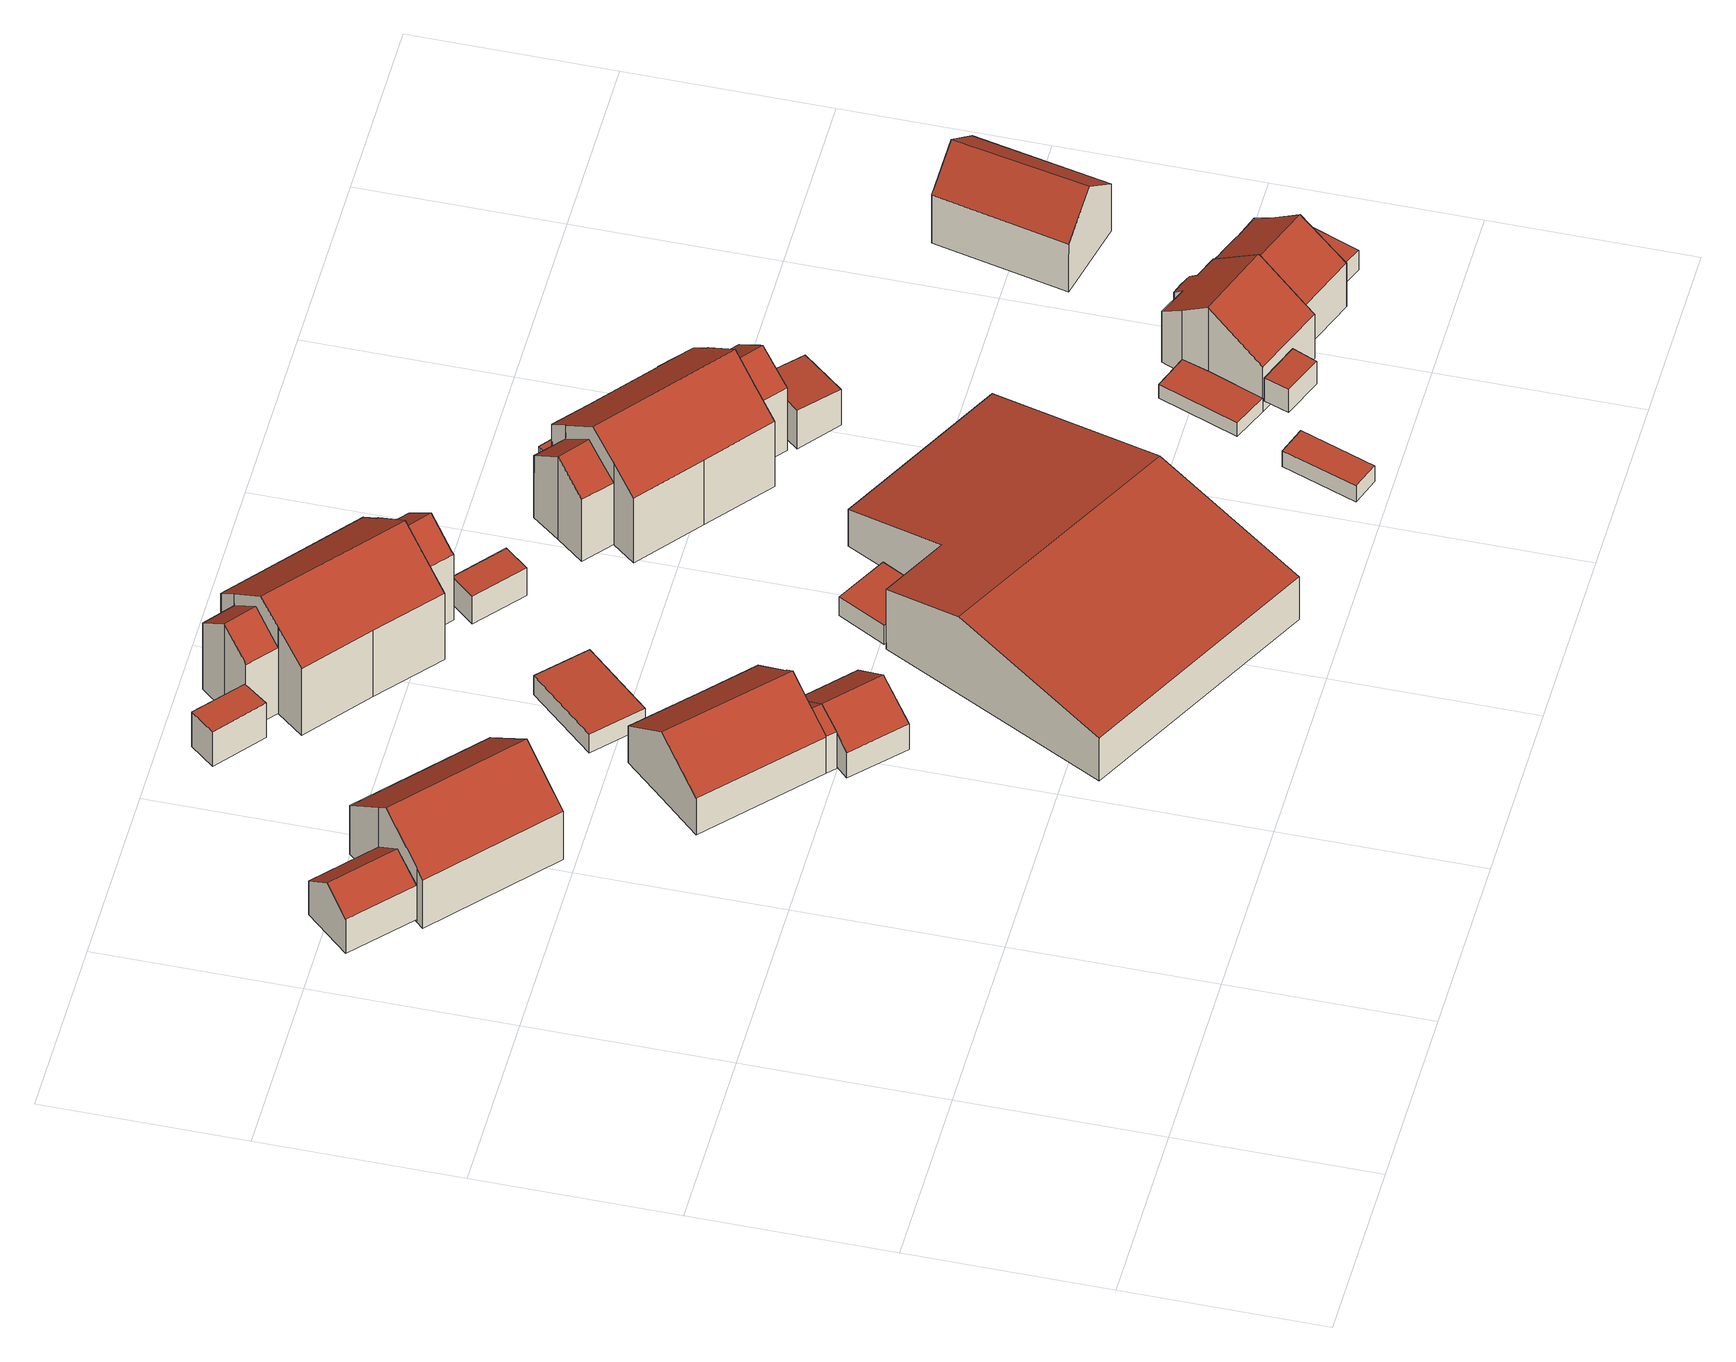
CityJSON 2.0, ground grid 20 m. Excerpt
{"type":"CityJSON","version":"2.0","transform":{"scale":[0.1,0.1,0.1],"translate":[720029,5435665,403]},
"CityObjects":{
"building1":{"type":"Building","attributes":{"Gemeindeschluessel":"09375181","HoeheDach":"414.210","HoeheGrund":"407.730","Methode":"2000","NiedrigsteTraufeDesGebaeudes":"411.973","Geometrietyp2DReferenz":"3000","measuredHeight":6.48,"function":"31001_2000","roofType":"3100","storeysAboveGround":1},"geometry":[{"type":"Solid","lod":"2","boundaries":[[[[0,1,2,3]],[[4,5,6,7]],[[2,5,4,8,3]],[[1,6,5,2]],[[8,4,7,9]],[[0,9,7,6,1]],[[3,8,9,0]]]],"semantics":{"surfaces":[{"type":"GroundSurface","Flaeche":"45.834","Z_MAX":"0.000","Z_MAX_ASL":"407.730","Z_MIN":"0.000","Z_MIN_ASL":"407.730"},{"type":"RoofSurface","Dachneigung":"53.502","Dachorientierung":"41.989","Flaeche":"28.496","Z_MAX":"6.480","Z_MAX_ASL":"414.210","Z_MIN":"4.243","Z_MIN_ASL":"411.973"},{"type":"WallSurface","Flaeche":"32.335","Z_MAX":"6.480","Z_MAX_ASL":"414.210","Z_MIN":"0.000","Z_MIN_ASL":"407.730"},{"type":"WallSurface","Flaeche":"32.424","Z_MAX":"4.270","Z_MAX_ASL":"412.000","Z_MIN":"0.000","Z_MIN_ASL":"407.730"},{"type":"RoofSurface","Dachneigung":"53.497","Dachorientierung":"221.986","Flaeche":"28.524","Z_MAX":"6.480","Z_MAX_ASL":"414.210","Z_MIN":"4.257","Z_MIN_ASL":"411.987"},{"type":"WallSurface","Flaeche":"32.183","Z_MAX":"6.480","Z_MAX_ASL":"414.210","Z_MIN":"0.000","Z_MIN_ASL":"407.730"},{"type":"WallSurface","Flaeche":"32.513","Z_MAX":"4.257","Z_MAX_ASL":"411.987","Z_MIN":"0.000","Z_MIN_ASL":"407.730"}],"values":[[0,1,2,3,4,5,6]]}}]},
"building2":{"type":"Building","attributes":{"Gemeindeschluessel":"09375181","HoeheDach":"418.010","HoeheGrund":"407.370","Methode":"2000","NiedrigsteTraufeDesGebaeudes":"413.521","Geometrietyp2DReferenz":"3000","measuredHeight":10.64,"function":"31001_1000","roofType":"3100","storeysAboveGround":2},"address":[{"Country":"Germany","Locality":"Pettendorf","ThoroughfareName":"Günzenried 1a"}],"geometry":[{"type":"Solid","lod":"2","boundaries":[[[[10,11,12,13]],[[14,15,16,17,18]],[[19,20,21,22]],[[11,23,16,15,12]],[[14,18,19,22,10,13]],[[13,12,15,14]],[[22,21,23,11,10]],[[23,21,20,17,16]],[[18,17,20,19]]]],"semantics":{"surfaces":[{"type":"WallSurface","Flaeche":"94.565","Z_MAX":"6.159","Z_MAX_ASL":"413.529","Z_MIN":"0.000","Z_MIN_ASL":"407.370"},{"type":"WallSurface","Flaeche":"54.691","Z_MAX":"10.640","Z_MAX_ASL":"418.010","Z_MIN":"0.000","Z_MIN_ASL":"407.370"},{"type":"WallSurface","Flaeche":"94.531","Z_MAX":"6.167","Z_MAX_ASL":"413.537","Z_MIN":"0.000","Z_MIN_ASL":"407.370"},{"type":"RoofSurface","Dachneigung":"52.088","Dachorientierung":"221.444","Flaeche":"111.961","Z_MAX":"10.640","Z_MAX_ASL":"418.010","Z_MIN":"6.159","Z_MIN_ASL":"413.529"},{"type":"GroundSurface","Flaeche":"176.636","Z_MAX":"0.000","Z_MAX_ASL":"407.370","Z_MIN":"0.000","Z_MIN_ASL":"407.370"},{"type":"WallSurface","Flaeche":"6.531","Z_MAX":"6.936","Z_MAX_ASL":"414.306","Z_MIN":"0.000","Z_MIN_ASL":"407.370"},{"type":"WallSurface","Flaeche":"96.597","Z_MAX":"10.640","Z_MAX_ASL":"418.010","Z_MIN":"0.000","Z_MIN_ASL":"407.370"},{"type":"RoofSurface","Dachneigung":"52.089","Dachorientierung":"41.443","Flaeche":"111.930","Z_MAX":"10.640","Z_MAX_ASL":"418.010","Z_MIN":"6.151","Z_MIN_ASL":"413.521"},{"type":"WallSurface","Flaeche":"35.494","Z_MAX":"9.650","Z_MAX_ASL":"417.020","Z_MIN":"0.000","Z_MIN_ASL":"407.370"}],"values":[[0,1,2,3,4,5,6,7,8]]}}]},
"building3":{"type":"Building","attributes":{"Gemeindeschluessel":"09375181","HoeheDach":"415.582","HoeheGrund":"407.190","Methode":"2000","NiedrigsteTraufeDesGebaeudes":"410.579","Geometrietyp2DReferenz":"3000","measuredHeight":8.39,"function":"31001_1000","roofType":"3100","storeysAboveGround":2},"address":[{"Country":"Germany","Locality":"Pettendorf","ThoroughfareName":"Günzenried 1"}],"geometry":[{"type":"Solid","lod":"2","boundaries":[[[[24,25,26,27]],[[28,29,30,31,32,33]],[[34,35,36,37,30]],[[38,39,40,41,42,43,44,24,27,45]],[[44,46,25,24]],[[36,47,31,37]],[[37,31,30]],[[33,32,46,44,43,42]],[[39,34,48,40]],[[38,35,34,39]],[[41,28,33,42]],[[41,40,48,29,28]],[[31,47,49,26,25,46,32]],[[27,26,49,45]],[[38,45,49,47,36,35]],[[48,34,30,29]]]],"semantics":{"surfaces":[{"type":"WallSurface","Flaeche":"28.853","Z_MAX":"4.582","Z_MAX_ASL":"411.772","Z_MIN":"0.000","Z_MIN_ASL":"407.190"},{"type":"RoofSurface","Dachneigung":"55.223","Dachorientierung":"222.666","Flaeche":"93.942","Z_MAX":"8.392","Z_MAX_ASL":"415.582","Z_MIN":"4.585","Z_MIN_ASL":"411.775"},{"type":"RoofSurface","Dachneigung":"55.233","Dachorientierung":"42.762","Flaeche":"5.425","Z_MAX":"6.247","Z_MAX_ASL":"413.437","Z_MIN":"3.389","Z_MIN_ASL":"410.579"},{"type":"GroundSurface","Flaeche":"161.037","Z_MAX":"0.000","Z_MAX_ASL":"407.190","Z_MIN":"0.000","Z_MIN_ASL":"407.190"},{"type":"WallSurface","Flaeche":"35.294","Z_MAX":"4.587","Z_MAX_ASL":"411.777","Z_MIN":"0.000","Z_MIN_ASL":"407.190"},{"type":"WallSurface","Flaeche":"4.289","Z_MAX":"8.392","Z_MAX_ASL":"415.582","Z_MIN":"3.395","Z_MIN_ASL":"410.585"},{"type":"WallSurface","Flaeche":"6.680","Z_MAX":"8.392","Z_MAX_ASL":"415.582","Z_MIN":"4.086","Z_MIN_ASL":"411.276"},{"type":"WallSurface","Flaeche":"71.073","Z_MAX":"8.389","Z_MAX_ASL":"415.579","Z_MIN":"0.000","Z_MIN_ASL":"407.190"},{"type":"WallSurface","Flaeche":"12.830","Z_MAX":"6.247","Z_MAX_ASL":"413.437","Z_MIN":"0.000","Z_MIN_ASL":"407.190"},{"type":"WallSurface","Flaeche":"19.812","Z_MAX":"6.247","Z_MAX_ASL":"413.437","Z_MIN":"0.000","Z_MIN_ASL":"407.190"},{"type":"WallSurface","Flaeche":"64.229","Z_MAX":"4.587","Z_MAX_ASL":"411.777","Z_MIN":"0.000","Z_MIN_ASL":"407.190"},{"type":"WallSurface","Flaeche":"5.368","Z_MAX":"4.608","Z_MAX_ASL":"411.798","Z_MIN":"0.000","Z_MIN_ASL":"407.190"},{"type":"RoofSurface","Dachneigung":"55.222","Dachorientierung":"42.648","Flaeche":"93.553","Z_MAX":"8.392","Z_MAX_ASL":"415.582","Z_MIN":"4.580","Z_MIN_ASL":"411.770"},{"type":"WallSurface","Flaeche":"27.549","Z_MAX":"7.698","Z_MAX_ASL":"414.888","Z_MIN":"0.000","Z_MIN_ASL":"407.190"},{"type":"WallSurface","Flaeche":"4.318","Z_MAX":"7.698","Z_MAX_ASL":"414.888","Z_MIN":"0.000","Z_MIN_ASL":"407.190"},{"type":"RoofSurface","Dachneigung":"55.237","Dachorientierung":"224.090","Flaeche":"3.138","Z_MAX":"6.247","Z_MAX_ASL":"413.437","Z_MIN":"4.587","Z_MIN_ASL":"411.777"}],"values":[[0,1,2,3,4,5,6,7,8,9,10,11,12,13,14,15]]}}]},
"building4":{"type":"Building","attributes":{"Gemeindeschluessel":"09375181","HoeheDach":"413.442","HoeheGrund":"407.445","Methode":"2000","NiedrigsteTraufeDesGebaeudes":"410.579","Geometrietyp2DReferenz":"3000","measuredHeight":6,"function":"31001_2000","roofType":"3100","storeysAboveGround":1},"geometry":[{"type":"Solid","lod":"2","boundaries":[[[[50,51,52,53,54,55]],[[51,50,56,57,58,59,52]],[[59,35,53,52]],[[56,60,48,57]],[[58,34,35,59]],[[54,53,35,34]],[[57,48,34,58]],[[55,54,34,48,60]],[[50,55,60,56]]]],"semantics":{"surfaces":[{"type":"WallSurface","Flaeche":"37.646","Z_MAX":"5.996","Z_MAX_ASL":"413.441","Z_MIN":"-0.005","Z_MIN_ASL":"407.440"},{"type":"GroundSurface","Flaeche":"55.082","Z_MAX":"-0.005","Z_MAX_ASL":"407.440","Z_MIN":"-0.005","Z_MIN_ASL":"407.440"},{"type":"WallSurface","Flaeche":"21.023","Z_MAX":"3.136","Z_MAX_ASL":"410.581","Z_MIN":"-0.005","Z_MIN_ASL":"407.440"},{"type":"WallSurface","Flaeche":"6.582","Z_MAX":"4.355","Z_MAX_ASL":"411.800","Z_MIN":"-0.005","Z_MIN_ASL":"407.440"},{"type":"WallSurface","Flaeche":"18.797","Z_MAX":"5.997","Z_MAX_ASL":"413.442","Z_MIN":"-0.005","Z_MIN_ASL":"407.440"},{"type":"RoofSurface","Dachneigung":"55.192","Dachorientierung":"42.622","Flaeche":"33.540","Z_MAX":"5.997","Z_MAX_ASL":"413.442","Z_MIN":"3.135","Z_MIN_ASL":"410.579"},{"type":"WallSurface","Flaeche":"12.246","Z_MAX":"5.997","Z_MAX_ASL":"413.442","Z_MIN":"-0.005","Z_MIN_ASL":"407.440"},{"type":"RoofSurface","Dachneigung":"55.214","Dachorientierung":"222.622","Flaeche":"33.536","Z_MAX":"5.997","Z_MAX_ASL":"413.442","Z_MIN":"3.135","Z_MIN_ASL":"410.579"},{"type":"WallSurface","Flaeche":"21.000","Z_MAX":"3.136","Z_MAX_ASL":"410.581","Z_MIN":"-0.005","Z_MIN_ASL":"407.440"}],"values":[[0,1,2,3,4,5,6,7,8]]}}]},
"building5":{"type":"Building","attributes":{"Gemeindeschluessel":"09375181","HoeheDach":"409.300","HoeheGrund":"404.935","Methode":"2000","NiedrigsteTraufeDesGebaeudes":"409.300","Geometrietyp2DReferenz":"3000","measuredHeight":4.37,"function":"31001_2000","roofType":"1000","storeysAboveGround":1},"geometry":[{"type":"Solid","lod":"2","boundaries":[[[[61,62,63,64,65]],[[66,61,65,67]],[[67,65,64,68]],[[68,64,63,69]],[[70,62,61,66]],[[69,63,62,70]],[[67,68,69,70,66]]]],"semantics":{"surfaces":[{"type":"RoofSurface","Dachneigung":"90.000","Dachorientierung":"-1.000","Flaeche":"18.779","Z_MAX":"4.365","Z_MAX_ASL":"409.300","Z_MIN":"4.365","Z_MIN_ASL":"409.300"},{"type":"WallSurface","Flaeche":"26.545","Z_MAX":"4.365","Z_MAX_ASL":"409.300","Z_MIN":"0.005","Z_MIN_ASL":"404.940"},{"type":"WallSurface","Flaeche":"13.449","Z_MAX":"4.365","Z_MAX_ASL":"409.300","Z_MIN":"0.005","Z_MIN_ASL":"404.940"},{"type":"WallSurface","Flaeche":"26.339","Z_MAX":"4.365","Z_MAX_ASL":"409.300","Z_MIN":"0.005","Z_MIN_ASL":"404.940"},{"type":"WallSurface","Flaeche":"12.883","Z_MAX":"4.365","Z_MAX_ASL":"409.300","Z_MIN":"0.005","Z_MIN_ASL":"404.940"},{"type":"WallSurface","Flaeche":"0.681","Z_MAX":"4.365","Z_MAX_ASL":"409.300","Z_MIN":"0.005","Z_MIN_ASL":"404.940"},{"type":"GroundSurface","Flaeche":"18.779","Z_MAX":"0.005","Z_MAX_ASL":"404.940","Z_MIN":"0.005","Z_MIN_ASL":"404.940"}],"values":[[0,1,2,3,4,5,6]]}}]},
"building6":{"type":"Building","attributes":{"Gemeindeschluessel":"09375181","HoeheDach":"409.523","HoeheGrund":"407.123","Methode":"1000","NiedrigsteTraufeDesGebaeudes":"409.523","Geometrietyp2DReferenz":"3000","measuredHeight":2.4,"function":"31001_2000","roofType":"1000","storeysAboveGround":1},"geometry":[{"type":"Solid","lod":"2","boundaries":[[[[71,72,73,74]],[[74,75,76,71]],[[71,76,77,72]],[[72,77,78,73]],[[73,78,75,74]],[[78,77,76,75]]]],"semantics":{"surfaces":[{"type":"GroundSurface","Flaeche":"53.693","Z_MAX":"0.000","Z_MAX_ASL":"407.123","Z_MIN":"0.000","Z_MIN_ASL":"407.123"},{"type":"WallSurface","Flaeche":"14.386","Z_MAX":"2.400","Z_MAX_ASL":"409.523","Z_MIN":"0.000","Z_MIN_ASL":"407.123"},{"type":"WallSurface","Flaeche":"21.519","Z_MAX":"2.400","Z_MAX_ASL":"409.523","Z_MIN":"0.000","Z_MIN_ASL":"407.123"},{"type":"WallSurface","Flaeche":"14.369","Z_MAX":"2.400","Z_MAX_ASL":"409.523","Z_MIN":"0.000","Z_MIN_ASL":"407.123"},{"type":"WallSurface","Flaeche":"21.503","Z_MAX":"2.400","Z_MAX_ASL":"409.523","Z_MIN":"0.000","Z_MIN_ASL":"407.123"},{"type":"RoofSurface","Dachneigung":"90.000","Dachorientierung":"-1.000","Flaeche":"53.693","Z_MAX":"2.400","Z_MAX_ASL":"409.523","Z_MIN":"2.400","Z_MIN_ASL":"409.523"}],"values":[[0,1,2,3,4,5]]}}]},
"building7":{"type":"Building","attributes":{"Gemeindeschluessel":"09375181","HoeheDach":"409.594","HoeheGrund":"407.194","Methode":"1000","NiedrigsteTraufeDesGebaeudes":"409.594","Geometrietyp2DReferenz":"3000","measuredHeight":2.4,"function":"31001_2000","roofType":"1000","storeysAboveGround":1},"geometry":[{"type":"Solid","lod":"2","boundaries":[[[[79,80,81,82]],[[83,84,81,80]],[[82,85,86,79]],[[85,84,83,86]],[[86,83,80,79]],[[82,81,84,85]]]],"semantics":{"surfaces":[{"type":"WallSurface","Flaeche":"13.165","Z_MAX":"2.400","Z_MAX_ASL":"409.594","Z_MIN":"0.000","Z_MIN_ASL":"407.194"},{"type":"RoofSurface","Dachneigung":"90.000","Dachorientierung":"-1.000","Flaeche":"32.900","Z_MAX":"2.400","Z_MAX_ASL":"409.594","Z_MIN":"2.400","Z_MIN_ASL":"409.594"},{"type":"GroundSurface","Flaeche":"32.900","Z_MAX":"0.000","Z_MAX_ASL":"407.194","Z_MIN":"0.000","Z_MIN_ASL":"407.194"},{"type":"WallSurface","Flaeche":"13.186","Z_MAX":"2.400","Z_MAX_ASL":"409.594","Z_MIN":"0.000","Z_MIN_ASL":"407.194"},{"type":"WallSurface","Flaeche":"14.389","Z_MAX":"2.400","Z_MAX_ASL":"409.594","Z_MIN":"0.000","Z_MIN_ASL":"407.194"},{"type":"WallSurface","Flaeche":"14.377","Z_MAX":"2.400","Z_MAX_ASL":"409.594","Z_MIN":"0.000","Z_MIN_ASL":"407.194"}],"values":[[0,1,2,3,4,5]]}}]},
"building8":{"type":"Building","attributes":{"Gemeindeschluessel":"09375181","HoeheDach":"416.618","HoeheGrund":"406.770","Methode":"2000","NiedrigsteTraufeDesGebaeudes":"411.388","Geometrietyp2DReferenz":"3000","measuredHeight":9.85,"function":"31001_2000","roofType":"3100","storeysAboveGround":1},"geometry":[{"type":"Solid","lod":"2","boundaries":[[[[87,88,89,90,91,92]],[[93,94,95,96,97,98]],[[89,88,99,96,95]],[[91,93,98,92]],[[93,91,90,94]],[[100,97,96,99]],[[87,100,99,88]],[[89,95,94,90]],[[97,100,87,92,98]]]],"semantics":{"surfaces":[{"type":"GroundSurface","Flaeche":"915.996","Z_MAX":"0.000","Z_MAX_ASL":"406.770","Z_MIN":"0.000","Z_MIN_ASL":"406.770"},{"type":"RoofSurface","Dachneigung":"75.305","Dachorientierung":"27.688","Flaeche":"474.294","Z_MAX":"9.848","Z_MAX_ASL":"416.618","Z_MIN":"4.618","Z_MIN_ASL":"411.388"},{"type":"WallSurface","Flaeche":"204.544","Z_MAX":"9.848","Z_MAX_ASL":"416.618","Z_MIN":"0.000","Z_MIN_ASL":"406.770"},{"type":"WallSurface","Flaeche":"91.019","Z_MAX":"4.624","Z_MAX_ASL":"411.394","Z_MIN":"0.000","Z_MIN_ASL":"406.770"},{"type":"WallSurface","Flaeche":"67.930","Z_MAX":"7.547","Z_MAX_ASL":"414.317","Z_MIN":"0.000","Z_MIN_ASL":"406.770"},{"type":"RoofSurface","Dachneigung":"75.305","Dachorientierung":"207.552","Flaeche":"472.708","Z_MAX":"9.848","Z_MAX_ASL":"416.618","Z_MIN":"5.446","Z_MIN_ASL":"412.216"},{"type":"WallSurface","Flaeche":"148.712","Z_MAX":"5.454","Z_MAX_ASL":"412.224","Z_MIN":"0.000","Z_MIN_ASL":"406.770"},{"type":"WallSurface","Flaeche":"57.262","Z_MAX":"7.552","Z_MAX_ASL":"414.322","Z_MIN":"0.000","Z_MIN_ASL":"406.770"},{"type":"WallSurface","Flaeche":"271.705","Z_MAX":"9.840","Z_MAX_ASL":"416.610","Z_MIN":"0.000","Z_MIN_ASL":"406.770"}],"values":[[0,1,2,3,4,5,6,7,8]]}}]},
"building9":{"type":"Building","attributes":{"Gemeindeschluessel":"09375181","HoeheDach":"416.271","HoeheGrund":"403.510","Methode":"2000","NiedrigsteTraufeDesGebaeudes":"411.831","Geometrietyp2DReferenz":"3000","measuredHeight":12.76,"function":"31001_1000","roofType":"3100","storeysAboveGround":3},"address":[{"Country":"Germany","Locality":"Pettendorf","ThoroughfareName":"Günzenried 1b"}],"geometry":[{"type":"Solid","lod":"2","boundaries":[[[[101,102,103,104,105]],[[106,107,108,109,110,111,112,113,102,101,114,115,116,117,118,119,120]],[[117,121,122,118]],[[118,122,123,119]],[[122,121,124,125]],[[114,126,127,115]],[[115,127,128,116]],[[129,130,123,122,125]],[[129,125,124,131,132,133]],[[107,134,135,108]],[[101,105,126,114]],[[131,128,127,126,105,136,132]],[[137,138,139,140,141]],[[111,110,142,141,140]],[[108,135,143,109]],[[117,116,128,131,124,121]],[[106,120,130,129,133]],[[136,105,104,137,141,142]],[[137,104,103,138]],[[113,138,103,102]],[[112,139,138,113]],[[106,133,134,107]],[[109,143,142,110]],[[135,134,133,132,136,142,143]],[[119,123,130,120]],[[111,140,139,112]]]],"semantics":{"surfaces":[{"type":"WallSurface","Flaeche":"30.288","Z_MAX":"9.846","Z_MAX_ASL":"413.356","Z_MIN":"0.000","Z_MIN_ASL":"403.510"},{"type":"GroundSurface","Flaeche":"240.578","Z_MAX":"0.000","Z_MAX_ASL":"403.510","Z_MIN":"0.000","Z_MIN_ASL":"403.510"},{"type":"WallSurface","Flaeche":"31.350","Z_MAX":"10.930","Z_MAX_ASL":"414.440","Z_MIN":"0.000","Z_MIN_ASL":"403.510"},{"type":"WallSurface","Flaeche":"30.234","Z_MAX":"10.930","Z_MAX_ASL":"414.440","Z_MIN":"0.000","Z_MIN_ASL":"403.510"},{"type":"RoofSurface","Dachneigung":"51.642","Dachorientierung":"39.235","Flaeche":"14.706","Z_MAX":"10.930","Z_MAX_ASL":"414.440","Z_MIN":"8.363","Z_MIN_ASL":"411.873"},{"type":"WallSurface","Flaeche":"134.786","Z_MAX":"8.407","Z_MAX_ASL":"411.917","Z_MIN":"0.000","Z_MIN_ASL":"403.510"},{"type":"WallSurface","Flaeche":"18.295","Z_MAX":"9.854","Z_MAX_ASL":"413.364","Z_MIN":"0.000","Z_MIN_ASL":"403.510"},{"type":"RoofSurface","Dachneigung":"51.643","Dachorientierung":"219.227","Flaeche":"14.911","Z_MAX":"10.930","Z_MAX_ASL":"414.440","Z_MIN":"8.325","Z_MIN_ASL":"411.835"},{"type":"WallSurface","Flaeche":"12.279","Z_MAX":"12.761","Z_MAX_ASL":"416.271","Z_MIN":"8.325","Z_MIN_ASL":"411.835"},{"type":"WallSurface","Flaeche":"67.210","Z_MAX":"8.407","Z_MAX_ASL":"411.917","Z_MIN":"0.000","Z_MIN_ASL":"403.510"},{"type":"WallSurface","Flaeche":"18.160","Z_MAX":"9.846","Z_MAX_ASL":"413.356","Z_MIN":"0.000","Z_MIN_ASL":"403.510"},{"type":"RoofSurface","Dachneigung":"54.131","Dachorientierung":"39.238","Flaeche":"119.793","Z_MAX":"12.761","Z_MAX_ASL":"416.271","Z_MIN":"8.406","Z_MIN_ASL":"411.916"},{"type":"RoofSurface","Dachneigung":"51.643","Dachorientierung":"219.237","Flaeche":"14.942","Z_MAX":"10.930","Z_MAX_ASL":"414.440","Z_MIN":"8.321","Z_MIN_ASL":"411.831"},{"type":"WallSurface","Flaeche":"30.311","Z_MAX":"10.935","Z_MAX_ASL":"414.445","Z_MIN":"0.000","Z_MIN_ASL":"403.510"},{"type":"WallSurface","Flaeche":"67.634","Z_MAX":"8.407","Z_MAX_ASL":"411.917","Z_MIN":"0.000","Z_MIN_ASL":"403.510"},{"type":"WallSurface","Flaeche":"30.554","Z_MAX":"9.854","Z_MAX_ASL":"413.364","Z_MIN":"0.000","Z_MIN_ASL":"403.510"},{"type":"WallSurface","Flaeche":"30.446","Z_MAX":"10.943","Z_MAX_ASL":"414.453","Z_MIN":"0.000","Z_MIN_ASL":"403.510"},{"type":"WallSurface","Flaeche":"12.308","Z_MAX":"12.759","Z_MAX_ASL":"416.269","Z_MIN":"8.321","Z_MIN_ASL":"411.831"},{"type":"RoofSurface","Dachneigung":"51.685","Dachorientierung":"39.158","Flaeche":"14.796","Z_MAX":"10.930","Z_MAX_ASL":"414.440","Z_MIN":"8.352","Z_MIN_ASL":"411.862"},{"type":"WallSurface","Flaeche":"31.448","Z_MAX":"10.926","Z_MAX_ASL":"414.436","Z_MIN":"0.000","Z_MIN_ASL":"403.510"},{"type":"WallSurface","Flaeche":"30.284","Z_MAX":"10.926","Z_MAX_ASL":"414.436","Z_MIN":"0.000","Z_MIN_ASL":"403.510"},{"type":"WallSurface","Flaeche":"33.953","Z_MAX":"10.943","Z_MAX_ASL":"414.453","Z_MIN":"0.000","Z_MIN_ASL":"403.510"},{"type":"WallSurface","Flaeche":"33.818","Z_MAX":"10.935","Z_MAX_ASL":"414.445","Z_MIN":"0.000","Z_MIN_ASL":"403.510"},{"type":"RoofSurface","Dachneigung":"54.132","Dachorientierung":"219.252","Flaeche":"119.638","Z_MAX":"12.761","Z_MAX_ASL":"416.271","Z_MIN":"8.406","Z_MIN_ASL":"411.916"},{"type":"WallSurface","Flaeche":"1.311","Z_MAX":"8.456","Z_MAX_ASL":"411.966","Z_MIN":"0.000","Z_MIN_ASL":"403.510"},{"type":"WallSurface","Flaeche":"1.311","Z_MAX":"8.453","Z_MAX_ASL":"411.963","Z_MIN":"0.000","Z_MIN_ASL":"403.510"}],"values":[[0,1,2,3,4,5,6,7,8,9,10,11,12,13,14,15,16,17,18,19,20,21,22,23,24,25]]}}]},
"building10":{"type":"Building","attributes":{"Gemeindeschluessel":"09375181","HoeheDach":"408.821","HoeheGrund":"405.294","Methode":"2000","NiedrigsteTraufeDesGebaeudes":"408.821","Geometrietyp2DReferenz":"3000","measuredHeight":3.53,"function":"31001_2000","roofType":"1000","storeysAboveGround":1},"geometry":[{"type":"Solid","lod":"2","boundaries":[[[[144,145,146,147]],[[148,149,144,147,150]],[[149,151,145,144]],[[152,146,145,151,153]],[[148,153,151,149]],[[147,146,152,150]],[[150,152,153,148]]]],"semantics":{"surfaces":[{"type":"WallSurface","Flaeche":"21.376","Z_MAX":"3.527","Z_MAX_ASL":"408.821","Z_MIN":"0.000","Z_MIN_ASL":"405.294"},{"type":"GroundSurface","Flaeche":"18.910","Z_MAX":"0.000","Z_MAX_ASL":"405.294","Z_MIN":"0.000","Z_MIN_ASL":"405.294"},{"type":"WallSurface","Flaeche":"0.551","Z_MAX":"3.527","Z_MAX_ASL":"408.821","Z_MIN":"0.000","Z_MIN_ASL":"405.294"},{"type":"RoofSurface","Dachneigung":"90.000","Dachorientierung":"-1.000","Flaeche":"18.910","Z_MAX":"3.527","Z_MAX_ASL":"408.821","Z_MIN":"3.527","Z_MIN_ASL":"408.821"},{"type":"WallSurface","Flaeche":"10.471","Z_MAX":"3.527","Z_MAX_ASL":"408.821","Z_MIN":"0.000","Z_MIN_ASL":"405.294"},{"type":"WallSurface","Flaeche":"10.910","Z_MAX":"3.527","Z_MAX_ASL":"408.821","Z_MIN":"0.000","Z_MIN_ASL":"405.294"},{"type":"WallSurface","Flaeche":"21.513","Z_MAX":"3.527","Z_MAX_ASL":"408.821","Z_MIN":"0.000","Z_MIN_ASL":"405.294"}],"values":[[0,1,2,3,4,5,6]]}}]},
"building11":{"type":"Building","attributes":{"Gemeindeschluessel":"09375181","HoeheDach":"411.322","HoeheGrund":"409.322","Methode":"1000","NiedrigsteTraufeDesGebaeudes":"411.322","Geometrietyp2DReferenz":"3000","measuredHeight":2,"function":"31001_2000","roofType":"1000","storeysAboveGround":1},"geometry":[{"type":"Solid","lod":"2","boundaries":[[[[154,155,156,157]],[[157,158,159,154]],[[157,156,160,158]],[[159,161,155,154]],[[161,160,156,155]],[[158,160,161,159]]]],"semantics":{"surfaces":[{"type":"WallSurface","Flaeche":"16.016","Z_MAX":"2.000","Z_MAX_ASL":"411.322","Z_MIN":"0.000","Z_MIN_ASL":"409.322"},{"type":"GroundSurface","Flaeche":"24.248","Z_MAX":"0.000","Z_MAX_ASL":"409.322","Z_MIN":"0.000","Z_MIN_ASL":"409.322"},{"type":"WallSurface","Flaeche":"6.042","Z_MAX":"2.000","Z_MAX_ASL":"411.322","Z_MIN":"0.000","Z_MIN_ASL":"409.322"},{"type":"WallSurface","Flaeche":"6.056","Z_MAX":"2.000","Z_MAX_ASL":"411.322","Z_MIN":"0.000","Z_MIN_ASL":"409.322"},{"type":"RoofSurface","Dachneigung":"90.000","Dachorientierung":"-1.000","Flaeche":"24.248","Z_MAX":"2.000","Z_MAX_ASL":"411.322","Z_MIN":"2.000","Z_MIN_ASL":"411.322"},{"type":"WallSurface","Flaeche":"16.054","Z_MAX":"2.000","Z_MAX_ASL":"411.322","Z_MIN":"0.000","Z_MIN_ASL":"409.322"}],"values":[[0,1,2,3,4,5]]}}]},
"building12":{"type":"Building","attributes":{"Gemeindeschluessel":"09375181","HoeheDach":"415.622","HoeheGrund":"403.020","Methode":"2000","NiedrigsteTraufeDesGebaeudes":"406.720","Geometrietyp2DReferenz":"3000","measuredHeight":12.6,"function":"31001_1000","roofType":"3100","storeysAboveGround":3},"address":[{"Country":"Germany","Locality":"Pettendorf","ThoroughfareName":"Günzenried 1c"}],"geometry":[{"type":"Solid","lod":"2","boundaries":[[[[162,163,164,165,166,167]],[[168,169,170,171,172,173,174,175,176,163,162,177,178,179,180,181,182,183,184,185,186,187]],[[173,188,189,174]],[[176,190,164,163]],[[180,191,192,181]],[[178,177,193,194,195]],[[196,197,198,199,200,195,165,164,190,201,202,203]],[[168,187,204,205,206]],[[202,201,207,208,209,210]],[[211,199,198,212]],[[194,193,167,166]],[[208,189,188,209]],[[205,213,214,196,203,206]],[[184,215,216,185]],[[183,182,217,212,198,197]],[[212,217,192,191,211]],[[176,175,218,207,201,190]],[[205,204,219,213]],[[162,167,193,177]],[[168,206,220,169]],[[178,195,200,179]],[[174,189,218,175]],[[166,165,195,194]],[[180,179,200,199,211,191]],[[173,172,221,210,209,188]],[[222,220,206,203,202,210,221,223]],[[208,207,218,189]],[[185,216,219,186]],[[181,192,217,182]],[[169,220,222,170]],[[170,222,223,171]],[[171,223,221,172]],[[184,183,197,196,214,215]],[[186,219,204,187]],[[219,216,215,214,213]]]],"semantics":{"surfaces":[{"type":"WallSurface","Flaeche":"7.530","Z_MAX":"8.112","Z_MAX_ASL":"411.132","Z_MIN":"0.000","Z_MIN_ASL":"403.020"},{"type":"GroundSurface","Flaeche":"260.178","Z_MAX":"0.000","Z_MAX_ASL":"403.020","Z_MIN":"0.000","Z_MIN_ASL":"403.020"},{"type":"WallSurface","Flaeche":"32.517","Z_MAX":"10.492","Z_MAX_ASL":"413.512","Z_MIN":"0.000","Z_MIN_ASL":"403.020"},{"type":"WallSurface","Flaeche":"17.703","Z_MAX":"9.600","Z_MAX_ASL":"412.620","Z_MIN":"0.000","Z_MIN_ASL":"403.020"},{"type":"WallSurface","Flaeche":"15.134","Z_MAX":"3.700","Z_MAX_ASL":"406.720","Z_MIN":"0.000","Z_MIN_ASL":"403.020"},{"type":"WallSurface","Flaeche":"7.482","Z_MAX":"8.109","Z_MAX_ASL":"411.129","Z_MIN":"0.000","Z_MIN_ASL":"403.020"},{"type":"RoofSurface","Dachneigung":"53.337","Dachorientierung":"38.778","Flaeche":"121.287","Z_MAX":"12.602","Z_MAX_ASL":"415.622","Z_MIN":"8.098","Z_MIN_ASL":"411.118"},{"type":"WallSurface","Flaeche":"28.451","Z_MAX":"10.372","Z_MAX_ASL":"413.392","Z_MIN":"0.000","Z_MIN_ASL":"403.020"},{"type":"WallSurface","Flaeche":"14.667","Z_MAX":"12.602","Z_MAX_ASL":"415.622","Z_MIN":"7.845","Z_MIN_ASL":"410.865"},{"type":"WallSurface","Flaeche":"17.989","Z_MAX":"8.102","Z_MAX_ASL":"411.122","Z_MIN":"3.700","Z_MIN_ASL":"406.720"},{"type":"RoofSurface","Dachneigung":"90.000","Dachorientierung":"-1.000","Flaeche":"8.129","Z_MAX":"3.700","Z_MAX_ASL":"406.720","Z_MIN":"3.700","Z_MIN_ASL":"406.720"},{"type":"RoofSurface","Dachneigung":"53.144","Dachorientierung":"218.758","Flaeche":"15.717","Z_MAX":"10.500","Z_MAX_ASL":"413.520","Z_MIN":"7.837","Z_MIN_ASL":"410.857"},{"type":"WallSurface","Flaeche":"14.681","Z_MAX":"12.598","Z_MAX_ASL":"415.618","Z_MIN":"7.844","Z_MIN_ASL":"410.864"},{"type":"WallSurface","Flaeche":"28.372","Z_MAX":"10.210","Z_MAX_ASL":"413.230","Z_MIN":"0.000","Z_MIN_ASL":"403.020"},{"type":"WallSurface","Flaeche":"17.533","Z_MAX":"9.571","Z_MAX_ASL":"412.591","Z_MIN":"0.000","Z_MIN_ASL":"403.020"},{"type":"RoofSurface","Dachneigung":"90.000","Dachorientierung":"-1.000","Flaeche":"8.212","Z_MAX":"3.700","Z_MAX_ASL":"406.720","Z_MIN":"3.700","Z_MIN_ASL":"406.720"},{"type":"WallSurface","Flaeche":"28.754","Z_MAX":"9.600","Z_MAX_ASL":"412.620","Z_MIN":"0.000","Z_MIN_ASL":"403.020"},{"type":"RoofSurface","Dachneigung":"53.061","Dachorientierung":"218.753","Flaeche":"15.724","Z_MAX":"10.504","Z_MAX_ASL":"413.524","Z_MIN":"7.851","Z_MIN_ASL":"410.871"},{"type":"WallSurface","Flaeche":"15.105","Z_MAX":"3.700","Z_MAX_ASL":"406.720","Z_MIN":"0.000","Z_MIN_ASL":"403.020"},{"type":"WallSurface","Flaeche":"27.768","Z_MAX":"10.372","Z_MAX_ASL":"413.392","Z_MIN":"0.000","Z_MIN_ASL":"403.020"},{"type":"WallSurface","Flaeche":"63.683","Z_MAX":"8.111","Z_MAX_ASL":"411.131","Z_MIN":"0.000","Z_MIN_ASL":"403.020"},{"type":"WallSurface","Flaeche":"32.225","Z_MAX":"10.492","Z_MAX_ASL":"413.512","Z_MIN":"0.000","Z_MIN_ASL":"403.020"},{"type":"WallSurface","Flaeche":"17.927","Z_MAX":"8.099","Z_MAX_ASL":"411.119","Z_MIN":"3.700","Z_MIN_ASL":"406.720"},{"type":"WallSurface","Flaeche":"7.540","Z_MAX":"8.111","Z_MAX_ASL":"411.131","Z_MIN":"0.000","Z_MIN_ASL":"403.020"},{"type":"WallSurface","Flaeche":"28.420","Z_MAX":"10.362","Z_MAX_ASL":"413.382","Z_MIN":"0.000","Z_MIN_ASL":"403.020"},{"type":"RoofSurface","Dachneigung":"53.334","Dachorientierung":"218.745","Flaeche":"120.174","Z_MAX":"12.602","Z_MAX_ASL":"415.622","Z_MIN":"8.137","Z_MIN_ASL":"411.157"},{"type":"RoofSurface","Dachneigung":"53.228","Dachorientierung":"38.595","Flaeche":"15.548","Z_MAX":"10.500","Z_MAX_ASL":"413.520","Z_MIN":"7.873","Z_MIN_ASL":"410.893"},{"type":"WallSurface","Flaeche":"3.937","Z_MAX":"10.504","Z_MAX_ASL":"413.524","Z_MIN":"0.000","Z_MIN_ASL":"403.020"},{"type":"WallSurface","Flaeche":"7.344","Z_MAX":"3.700","Z_MAX_ASL":"406.720","Z_MIN":"0.000","Z_MIN_ASL":"403.020"},{"type":"WallSurface","Flaeche":"65.135","Z_MAX":"8.140","Z_MAX_ASL":"411.160","Z_MIN":"0.000","Z_MIN_ASL":"403.020"},{"type":"WallSurface","Flaeche":"65.191","Z_MAX":"8.140","Z_MAX_ASL":"411.160","Z_MIN":"0.000","Z_MIN_ASL":"403.020"},{"type":"WallSurface","Flaeche":"27.648","Z_MAX":"10.362","Z_MAX_ASL":"413.382","Z_MIN":"0.000","Z_MIN_ASL":"403.020"},{"type":"WallSurface","Flaeche":"28.638","Z_MAX":"9.571","Z_MAX_ASL":"412.591","Z_MIN":"0.000","Z_MIN_ASL":"403.020"},{"type":"WallSurface","Flaeche":"32.305","Z_MAX":"10.504","Z_MAX_ASL":"413.524","Z_MIN":"0.000","Z_MIN_ASL":"403.020"},{"type":"RoofSurface","Dachneigung":"53.022","Dachorientierung":"38.766","Flaeche":"15.712","Z_MAX":"10.504","Z_MAX_ASL":"413.524","Z_MIN":"7.844","Z_MIN_ASL":"410.864"}],"values":[[0,1,2,3,4,5,6,7,8,9,10,11,12,13,14,15,16,17,18,19,20,21,22,23,24,25,26,27,28,29,30,31,32,33,34]]}}]},
"building13":{"type":"Building","attributes":{"Gemeindeschluessel":"09375181","HoeheDach":"412.000","HoeheGrund":"409.080","Methode":"2000","NiedrigsteTraufeDesGebaeudes":"412.000","Geometrietyp2DReferenz":"3000","measuredHeight":2.92,"function":"51009_1610","roofType":"1000"},"geometry":[{"type":"Solid","lod":"2","boundaries":[[[[224,225,226,227]],[[228,229,224,227]],[[227,226,230,228]],[[229,231,225,224]],[[228,230,231,229]],[[226,225,231,230]]]],"semantics":{"surfaces":[{"type":"WallSurface","Flaeche":"8.048","Z_MAX":"2.920","Z_MAX_ASL":"412.000","Z_MIN":"0.000","Z_MIN_ASL":"409.080"},{"type":"GroundSurface","Flaeche":"12.235","Z_MAX":"0.000","Z_MAX_ASL":"409.080","Z_MIN":"0.000","Z_MIN_ASL":"409.080"},{"type":"WallSurface","Flaeche":"12.799","Z_MAX":"2.920","Z_MAX_ASL":"412.000","Z_MIN":"0.000","Z_MIN_ASL":"409.080"},{"type":"WallSurface","Flaeche":"13.168","Z_MAX":"2.920","Z_MAX_ASL":"412.000","Z_MIN":"0.000","Z_MIN_ASL":"409.080"},{"type":"WallSurface","Flaeche":"8.028","Z_MAX":"2.920","Z_MAX_ASL":"412.000","Z_MIN":"0.000","Z_MIN_ASL":"409.080"},{"type":"RoofSurface","Dachneigung":"90.000","Dachorientierung":"-1.000","Flaeche":"12.235","Z_MAX":"2.920","Z_MAX_ASL":"412.000","Z_MIN":"2.920","Z_MIN_ASL":"412.000"}],"values":[[0,1,2,3,4,5]]}}]},
"building14":{"type":"Building","attributes":{"Gemeindeschluessel":"09375181","HoeheDach":"409.500","HoeheGrund":"407.769","Methode":"9999","NiedrigsteTraufeDesGebaeudes":"409.500","Geometrietyp2DReferenz":"3000","measuredHeight":1.73,"function":"31001_2000","roofType":"9999","storeysAboveGround":1},"geometry":[{"type":"Solid","lod":"2","boundaries":[[[[232,233,234,235]],[[235,236,237,238,232]],[[235,234,239,236]],[[233,240,241,239,234]],[[236,239,241,237]],[[238,240,233,232]],[[237,241,240,238]]]],"semantics":{"surfaces":[{"type":"WallSurface","Flaeche":"6.721","Z_MAX":"1.731","Z_MAX_ASL":"409.500","Z_MIN":"0.001","Z_MIN_ASL":"407.770"},{"type":"GroundSurface","Flaeche":"33.747","Z_MAX":"0.001","Z_MAX_ASL":"407.770","Z_MIN":"0.001","Z_MIN_ASL":"407.770"},{"type":"WallSurface","Flaeche":"14.976","Z_MAX":"1.731","Z_MAX_ASL":"409.500","Z_MIN":"0.001","Z_MIN_ASL":"407.770"},{"type":"RoofSurface","Dachneigung":"90.000","Dachorientierung":"-1.000","Flaeche":"33.747","Z_MAX":"1.731","Z_MAX_ASL":"409.500","Z_MIN":"1.731","Z_MIN_ASL":"409.500"},{"type":"WallSurface","Flaeche":"6.722","Z_MAX":"1.731","Z_MAX_ASL":"409.500","Z_MIN":"0.001","Z_MIN_ASL":"407.770"},{"type":"WallSurface","Flaeche":"10.294","Z_MAX":"1.731","Z_MAX_ASL":"409.500","Z_MIN":"0.001","Z_MIN_ASL":"407.770"},{"type":"WallSurface","Flaeche":"4.775","Z_MAX":"1.731","Z_MAX_ASL":"409.500","Z_MIN":"0.001","Z_MIN_ASL":"407.770"}],"values":[[0,1,2,3,4,5,6]]}}]},
"building15":{"type":"Building","attributes":{"Gemeindeschluessel":"09375181","HoeheDach":"409.287","HoeheGrund":"404.370","Methode":"2000","NiedrigsteTraufeDesGebaeudes":"408.904","Geometrietyp2DReferenz":"3000","measuredHeight":4.92,"function":"31001_2000","roofType":"1000","storeysAboveGround":1},"geometry":[{"type":"Solid","lod":"2","boundaries":[[[[242,243,244,245]],[[243,246,247,248,249,244]],[[245,250,251,252,253,242]],[[251,248,247,252]],[[252,247,246,253]],[[250,249,248,251]],[[253,246,243,242]],[[245,244,249,250]]]],"semantics":{"surfaces":[{"type":"WallSurface","Flaeche":"23.621","Z_MAX":"4.916","Z_MAX_ASL":"409.286","Z_MIN":"0.000","Z_MIN_ASL":"404.370"},{"type":"RoofSurface","Dachneigung":"85.629","Dachorientierung":"128.871","Flaeche":"27.517","Z_MAX":"4.917","Z_MAX_ASL":"409.287","Z_MIN":"4.534","Z_MIN_ASL":"408.904"},{"type":"GroundSurface","Flaeche":"27.437","Z_MAX":"0.000","Z_MAX_ASL":"404.370","Z_MIN":"0.000","Z_MIN_ASL":"404.370"},{"type":"WallSurface","Flaeche":"1.869","Z_MAX":"4.917","Z_MAX_ASL":"409.287","Z_MIN":"0.000","Z_MIN_ASL":"404.370"},{"type":"WallSurface","Flaeche":"23.659","Z_MAX":"4.917","Z_MAX_ASL":"409.287","Z_MIN":"0.000","Z_MIN_ASL":"404.370"},{"type":"WallSurface","Flaeche":"17.296","Z_MAX":"4.916","Z_MAX_ASL":"409.286","Z_MIN":"0.000","Z_MIN_ASL":"404.370"},{"type":"WallSurface","Flaeche":"24.924","Z_MAX":"4.534","Z_MAX_ASL":"408.904","Z_MIN":"0.000","Z_MIN_ASL":"404.370"},{"type":"WallSurface","Flaeche":"7.831","Z_MAX":"4.916","Z_MAX_ASL":"409.286","Z_MIN":"0.000","Z_MIN_ASL":"404.370"}],"values":[[0,1,2,3,4,5,6,7]]}}]},
"building16":{"type":"Building","attributes":{"Gemeindeschluessel":"09375181","HoeheDach":"417.600","HoeheGrund":"407.825","Methode":"2000","NiedrigsteTraufeDesGebaeudes":"413.434","Geometrietyp2DReferenz":"3000","measuredHeight":9.78,"function":"31001_1000","roofType":"3100","storeysAboveGround":2},"address":[{"Country":"Germany","Locality":"Pettendorf","ThoroughfareName":"Günzenried 6"}],"geometry":[{"type":"Solid","lod":"2","boundaries":[[[[254,255,256,257]],[[258,259,260,261]],[[262,263,256,255,260,259,264,265,266,267]],[[257,256,263,268]],[[269,270,232]],[[238,267,266,237]],[[271,272,269,232]],[[237,266,265,273]],[[268,263,262,274,275]],[[261,260,255,254]],[[272,276,274,262,267,270,269]],[[238,237,273,277,258,261,254,257,268,275,278,271,232]],[[278,276,272,271]],[[273,265,264,277]],[[277,264,259,258]],[[232,270,267,238]],[[275,274,276,278]]]],"semantics":{"surfaces":[{"type":"WallSurface","Flaeche":"5.614","Z_MAX":"6.354","Z_MAX_ASL":"414.180","Z_MIN":"0.005","Z_MIN_ASL":"407.830"},{"type":"WallSurface","Flaeche":"7.022","Z_MAX":"5.710","Z_MAX_ASL":"413.535","Z_MIN":"0.005","Z_MIN_ASL":"407.830"},{"type":"RoofSurface","Dachneigung":"55.484","Dachorientierung":"20.671","Flaeche":"52.102","Z_MAX":"9.775","Z_MAX_ASL":"417.600","Z_MIN":"5.706","Z_MIN_ASL":"413.531"},{"type":"WallSurface","Flaeche":"15.821","Z_MAX":"6.370","Z_MAX_ASL":"414.196","Z_MIN":"0.005","Z_MIN_ASL":"407.830"},{"type":"WallSurface","Flaeche":"0.429","Z_MAX":"5.661","Z_MAX_ASL":"413.487","Z_MIN":"0.005","Z_MIN_ASL":"407.830"},{"type":"WallSurface","Flaeche":"24.403","Z_MAX":"9.775","Z_MAX_ASL":"417.600","Z_MIN":"0.005","Z_MIN_ASL":"407.830"},{"type":"WallSurface","Flaeche":"45.883","Z_MAX":"5.609","Z_MAX_ASL":"413.434","Z_MIN":"0.005","Z_MIN_ASL":"407.830"},{"type":"WallSurface","Flaeche":"15.988","Z_MAX":"7.898","Z_MAX_ASL":"415.723","Z_MIN":"0.005","Z_MIN_ASL":"407.830"},{"type":"WallSurface","Flaeche":"40.366","Z_MAX":"9.775","Z_MAX_ASL":"417.600","Z_MIN":"0.005","Z_MIN_ASL":"407.830"},{"type":"WallSurface","Flaeche":"7.155","Z_MAX":"5.715","Z_MAX_ASL":"413.541","Z_MIN":"0.005","Z_MIN_ASL":"407.830"},{"type":"RoofSurface","Dachneigung":"55.484","Dachorientierung":"200.671","Flaeche":"60.161","Z_MAX":"9.775","Z_MAX_ASL":"417.600","Z_MIN":"5.609","Z_MIN_ASL":"413.434"},{"type":"GroundSurface","Flaeche":"92.501","Z_MAX":"0.005","Z_MAX_ASL":"407.830","Z_MIN":"0.005","Z_MIN_ASL":"407.830"},{"type":"WallSurface","Flaeche":"5.990","Z_MAX":"6.301","Z_MAX_ASL":"414.127","Z_MIN":"0.005","Z_MIN_ASL":"407.830"},{"type":"WallSurface","Flaeche":"20.497","Z_MAX":"6.354","Z_MAX_ASL":"414.180","Z_MIN":"0.005","Z_MIN_ASL":"407.830"},{"type":"WallSurface","Flaeche":"5.684","Z_MAX":"6.354","Z_MAX_ASL":"414.180","Z_MIN":"0.005","Z_MIN_ASL":"407.830"},{"type":"WallSurface","Flaeche":"45.835","Z_MAX":"9.753","Z_MAX_ASL":"417.579","Z_MIN":"0.005","Z_MIN_ASL":"407.830"},{"type":"WallSurface","Flaeche":"40.148","Z_MAX":"9.745","Z_MAX_ASL":"417.570","Z_MIN":"0.005","Z_MIN_ASL":"407.830"}],"values":[[0,1,2,3,4,5,6,7,8,9,10,11,12,13,14,15,16]]}}]},
"building17":{"type":"Building","attributes":{"Gemeindeschluessel":"09375181","HoeheDach":"417.306","HoeheGrund":"408.510","Methode":"2000","NiedrigsteTraufeDesGebaeudes":"411.310","Geometrietyp2DReferenz":"3000","measuredHeight":8.8,"function":"31001_1000","roofType":"3100","storeysAboveGround":2},"address":[{"Country":"Germany","Locality":"Pettendorf","ThoroughfareName":"Günzenried 6a"}],"geometry":[{"type":"Solid","lod":"2","boundaries":[[[[279,280,281,282]],[[283,284,285,286]],[[287,288,289,290,291,292]],[[279,293,294,280]],[[295,296,297,298]],[[290,289,285,284,299]],[[282,281,300,301]],[[283,302,303,304,299,284]],[[294,297,296,292,291,304,303,305,306]],[[287,292,296,295]],[[298,297,294,293]],[[307,305,303,302]],[[308,306,305,307]],[[281,280,294,306,300]],[[286,285,289,288]],[[301,300,306,308]],[[279,282,301,308,307,302,283,286,288,287,295,298,293]],[[299,304,291,290]]]],"semantics":{"surfaces":[{"type":"WallSurface","Flaeche":"7.500","Z_MAX":"6.317","Z_MAX_ASL":"414.827","Z_MIN":"0.000","Z_MIN_ASL":"408.510"},{"type":"WallSurface","Flaeche":"3.474","Z_MAX":"2.800","Z_MAX_ASL":"411.310","Z_MIN":"0.000","Z_MIN_ASL":"408.510"},{"type":"WallSurface","Flaeche":"2.725","Z_MAX":"5.466","Z_MAX_ASL":"413.976","Z_MIN":"0.000","Z_MIN_ASL":"408.510"},{"type":"WallSurface","Flaeche":"28.273","Z_MAX":"8.790","Z_MAX_ASL":"417.300","Z_MIN":"0.000","Z_MIN_ASL":"408.510"},{"type":"WallSurface","Flaeche":"14.420","Z_MAX":"6.999","Z_MAX_ASL":"415.509","Z_MIN":"0.000","Z_MIN_ASL":"408.510"},{"type":"RoofSurface","Dachneigung":"90.000","Dachorientierung":"-1.000","Flaeche":"2.225","Z_MAX":"2.800","Z_MAX_ASL":"411.310","Z_MIN":"2.800","Z_MIN_ASL":"411.310"},{"type":"WallSurface","Flaeche":"35.616","Z_MAX":"5.473","Z_MAX_ASL":"413.983","Z_MIN":"0.000","Z_MIN_ASL":"408.510"},{"type":"WallSurface","Flaeche":"2.764","Z_MAX":"5.470","Z_MAX_ASL":"413.980","Z_MIN":"0.000","Z_MIN_ASL":"408.510"},{"type":"RoofSurface","Dachneigung":"56.386","Dachorientierung":"20.967","Flaeche":"39.152","Z_MAX":"8.796","Z_MAX_ASL":"417.306","Z_MIN":"5.440","Z_MIN_ASL":"413.950"},{"type":"WallSurface","Flaeche":"14.910","Z_MAX":"5.466","Z_MAX_ASL":"413.976","Z_MIN":"0.000","Z_MIN_ASL":"408.510"},{"type":"WallSurface","Flaeche":"21.174","Z_MAX":"8.780","Z_MAX_ASL":"417.290","Z_MIN":"0.000","Z_MIN_ASL":"408.510"},{"type":"WallSurface","Flaeche":"7.203","Z_MAX":"5.470","Z_MAX_ASL":"413.980","Z_MIN":"0.000","Z_MIN_ASL":"408.510"},{"type":"WallSurface","Flaeche":"35.623","Z_MAX":"8.796","Z_MAX_ASL":"417.306","Z_MIN":"0.000","Z_MIN_ASL":"408.510"},{"type":"RoofSurface","Dachneigung":"56.429","Dachorientierung":"200.884","Flaeche":"39.036","Z_MAX":"8.796","Z_MAX_ASL":"417.306","Z_MIN":"5.473","Z_MIN_ASL":"413.983"},{"type":"WallSurface","Flaeche":"3.510","Z_MAX":"2.800","Z_MAX_ASL":"411.310","Z_MIN":"0.000","Z_MIN_ASL":"408.510"},{"type":"WallSurface","Flaeche":"35.723","Z_MAX":"8.796","Z_MAX_ASL":"417.306","Z_MIN":"0.000","Z_MIN_ASL":"408.510"},{"type":"GroundSurface","Flaeche":"67.355","Z_MAX":"0.000","Z_MAX_ASL":"408.510","Z_MIN":"0.000","Z_MIN_ASL":"408.510"},{"type":"WallSurface","Flaeche":"6.494","Z_MAX":"5.440","Z_MAX_ASL":"413.950","Z_MIN":"2.800","Z_MIN_ASL":"411.310"}],"values":[[0,1,2,3,4,5,6,7,8,9,10,11,12,13,14,15,16,17]]}}]},
"building18":{"type":"Building","attributes":{"Gemeindeschluessel":"09375181","HoeheDach":"411.942","HoeheGrund":"409.442","Methode":"1000","NiedrigsteTraufeDesGebaeudes":"411.942","Geometrietyp2DReferenz":"3000","measuredHeight":2.5,"function":"31001_2000","roofType":"1000","storeysAboveGround":1},"geometry":[{"type":"Solid","lod":"2","boundaries":[[[[309,310,311,312]],[[313,311,310,314,315]],[[316,315,314,317]],[[317,314,310,309]],[[318,313,315,316]],[[312,311,313,318]],[[309,312,318,316,317]]]],"semantics":{"surfaces":[{"type":"WallSurface","Flaeche":"9.352","Z_MAX":"2.500","Z_MAX_ASL":"411.942","Z_MIN":"0.000","Z_MIN_ASL":"409.442"},{"type":"RoofSurface","Dachneigung":"90.000","Dachorientierung":"-1.000","Flaeche":"24.303","Z_MAX":"2.500","Z_MAX_ASL":"411.942","Z_MIN":"2.500","Z_MIN_ASL":"411.942"},{"type":"WallSurface","Flaeche":"16.278","Z_MAX":"2.500","Z_MAX_ASL":"411.942","Z_MIN":"0.000","Z_MIN_ASL":"409.442"},{"type":"WallSurface","Flaeche":"9.354","Z_MAX":"2.500","Z_MAX_ASL":"411.942","Z_MIN":"0.000","Z_MIN_ASL":"409.442"},{"type":"WallSurface","Flaeche":"9.431","Z_MAX":"2.500","Z_MAX_ASL":"411.942","Z_MIN":"0.000","Z_MIN_ASL":"409.442"},{"type":"WallSurface","Flaeche":"6.709","Z_MAX":"2.500","Z_MAX_ASL":"411.942","Z_MIN":"0.000","Z_MIN_ASL":"409.442"},{"type":"GroundSurface","Flaeche":"24.303","Z_MAX":"0.000","Z_MAX_ASL":"409.442","Z_MIN":"0.000","Z_MIN_ASL":"409.442"}],"values":[[0,1,2,3,4,5,6]]}}]},
"building19":{"type":"Building","attributes":{"Gemeindeschluessel":"09375181","HoeheDach":"414.095","HoeheGrund":"404.660","Methode":"1000","NiedrigsteTraufeDesGebaeudes":"410.682","Geometrietyp2DReferenz":"3000","measuredHeight":9.44,"function":"31001_1000","roofType":"3100"},"address":[{"Country":"Germany","Locality":"Pettendorf","ThoroughfareName":"Günzenried 2"}],"geometry":[{"type":"Solid","lod":"2","boundaries":[[[[319,320,321,322]],[[323,324,325,326]],[[327,328,322,321]],[[320,323,326,327,321]],[[325,324,319,322,328]],[[325,328,327,326]],[[319,324,323,320]]]],"semantics":{"surfaces":[{"type":"RoofSurface","Dachneigung":"51.775","Dachorientierung":"282.218","Flaeche":"74.878","Z_MAX":"9.435","Z_MAX_ASL":"414.095","Z_MIN":"6.022","Z_MIN_ASL":"410.682"},{"type":"GroundSurface","Flaeche":"117.875","Z_MAX":"0.000","Z_MAX_ASL":"404.660","Z_MIN":"0.000","Z_MIN_ASL":"404.660"},{"type":"RoofSurface","Dachneigung":"51.780","Dachorientierung":"102.217","Flaeche":"75.161","Z_MAX":"9.435","Z_MAX_ASL":"414.095","Z_MIN":"6.072","Z_MIN_ASL":"410.732"},{"type":"WallSurface","Flaeche":"66.603","Z_MAX":"9.435","Z_MAX_ASL":"414.095","Z_MIN":"0.000","Z_MIN_ASL":"404.660"},{"type":"WallSurface","Flaeche":"65.681","Z_MAX":"9.435","Z_MAX_ASL":"414.095","Z_MIN":"0.000","Z_MIN_ASL":"404.660"},{"type":"WallSurface","Flaeche":"83.995","Z_MAX":"6.072","Z_MAX_ASL":"410.732","Z_MIN":"0.000","Z_MIN_ASL":"404.660"},{"type":"WallSurface","Flaeche":"83.989","Z_MAX":"6.141","Z_MAX_ASL":"410.801","Z_MIN":"0.000","Z_MIN_ASL":"404.660"}],"values":[[0,1,2,3,4,5,6]]}}]}
},
"vertices":[
[7,763,47],[47,807,47],[104,756,47],[64,711,47],[84,734,112],[104,756,90],[47,807,90],[27,785,112],[64,711,90],[7,763,90],
[172,602,44],[172,602,105],[57,704,105],[57,704,44],[64,711,44],[64,711,113],[95,747,150],[104,756,140],[104,756,44],[134,790,44],[134,790,105],[248,688,105],[248,688,44],[210,645,150],
[364,523,42],[364,523,88],[411,480,88],[411,480,42],[336,399,88],[337,399,88],[353,416,104],[374,439,126],[271,535,126],[233,494,88],[361,409,104],[389,439,76],[381,446,76],[374,439,83],[389,439,42],[361,409,42],[345,391,42],[336,399,42],[233,494,42],[271,535,42],[308,575,42],[380,447,42],[308,575,88],[381,446,119],[345,391,88],[380,447,119],
[382,333,44],[410,364,44],[438,394,44],[438,394,76],[410,364,104],[382,333,76],[333,379,44],[345,391,44],[361,409,44],[389,439,44],[333,379,76],
[284,904,63],[302,927,63],[303,928,63],[257,966,63],[237,942,63],[284,904,19],[237,942,19],[257,966,19],[303,928,19],[302,927,19],
[417,637,41],[356,571,41],[312,612,41],[373,678,41],[373,678,65],[417,637,65],[356,571,65],[312,612,65],
[508,387,42],[508,387,66],[534,435,66],[534,435,42],[560,359,66],[586,407,66],[586,407,42],[560,359,42],
[631,33,38],[389,159,38],[507,385,38],[574,350,38],[626,449,38],[800,358,38],[626,449,84],[574,350,113],[507,385,113],[466,308,136],[708,181,136],[800,358,84],[389,159,92],[631,33,92],
[372,955,5],[344,977,5],[344,977,89],[372,955,89],[372,955,104],[455,802,5],[432,775,5],[371,826,5],[308,877,5],[330,904,5],[302,927,5],[303,928,5],[323,952,5],[384,970,5],[509,869,5],[496,853,5],[524,830,5],[504,805,5],[484,781,5],[483,779,5],[524,830,89],[504,805,114],[484,781,90],[497,852,89],[476,827,114],[384,970,89],[509,869,89],[496,853,104],[455,802,88],[483,779,88],[497,852,104],[471,821,133],[455,802,115],[432,775,89],[371,826,89],[346,924,133],[351,930,114],[323,952,114],[303,928,90],[302,927,88],[330,904,88],[330,904,114],[308,877,89],
[484,781,23],[484,781,58],[531,742,58],[531,742,23],[464,757,23],[483,779,23],[511,718,23],[483,779,58],[511,718,58],[464,757,58],
[764,13,63],[764,13,83],[792,88,83],[792,88,63],[821,78,63],[793,3,63],[821,78,83],[793,3,83],
[684,749,0],[671,734,0],[671,734,81],[672,734,81],[672,734,37],[684,749,37],[740,563,0],[721,540,0],[659,590,0],[596,640,0],[615,663,0],[587,686,0],[609,713,0],[631,741,0],[659,718,0],[716,724,0],[703,708,0],[764,659,0],[777,675,0],[809,649,0],[797,634,0],[784,618,0],[812,595,0],[793,571,0],[790,568,0],[768,540,0],[587,686,79],[609,713,105],[659,718,96],[777,675,37],[809,649,37],[716,724,37],[703,708,37],[703,708,81],[785,617,96],[784,618,96],[796,633,81],[765,659,81],[764,659,81],[658,718,96],[633,687,126],[759,586,126],[768,540,79],[740,563,79],[740,563,104],[658,718,79],[637,691,105],[614,663,79],[614,663,104],[765,659,37],[796,633,37],[762,590,105],[785,617,79],[812,595,79],[793,571,102],[797,634,37],[631,741,79],[790,568,105],[721,540,82],[615,663,104],[659,590,82],[596,640,82],
[914,108,61],[914,108,90],[903,83,90],[903,83,61],[862,99,61],[871,124,61],[862,99,90],[871,124,90],
[870,125,48],[870,125,65],[834,140,65],[834,140,48],[865,220,48],[901,207,48],[892,181,48],[865,220,65],[892,181,65],[901,207,65],
[797,497,14],[797,497,59],[758,528,63],[758,528,14],[832,539,59],[793,571,63],[790,568,63],[768,540,63],[768,540,14],[790,568,14],[793,571,14],[832,539,14],
[966,216,48],[966,216,105],[963,208,112],[963,208,48],[943,225,48],[943,225,105],[955,221,105],[955,221,48],[968,153,146],[986,199,112],[940,216,112],[910,228,112],[901,207,127],[892,181,146],[986,199,48],[870,125,104],[870,125,105],[947,96,48],[947,96,104],[910,228,48],[968,152,146],[968,152,48],[950,105,111],[940,216,48],[950,105,48],
[1016,94,55],[1016,94,118],[1011,82,110],[1011,82,55],[1002,203,55],[1002,203,83],[1013,199,83],[1013,199,55],[1021,185,55],[1025,194,55],[1025,194,83],[1021,186,83],[1021,186,109],[1021,185,110],[1029,129,55],[1029,129,143],[1047,176,55],[1047,176,110],[1038,154,125],[1038,154,55],[998,195,83],[950,105,110],[950,105,55],[998,194,55],[998,194,110],[998,195,109],[986,199,110],[968,152,143],[986,199,55],[968,152,55],
[1016,94,64],[1016,94,89],[1029,129,89],[1029,129,64],[1038,154,89],[1050,80,89],[1074,141,89],[1074,141,64],[1050,80,64],[1038,154,64],
[1038,472,78],[1007,338,77],[1050,329,111],[1079,464,111],[1007,338,17],[1038,472,17],[1121,455,17],[1091,319,17],[1091,319,77],[1121,455,77]
]}
